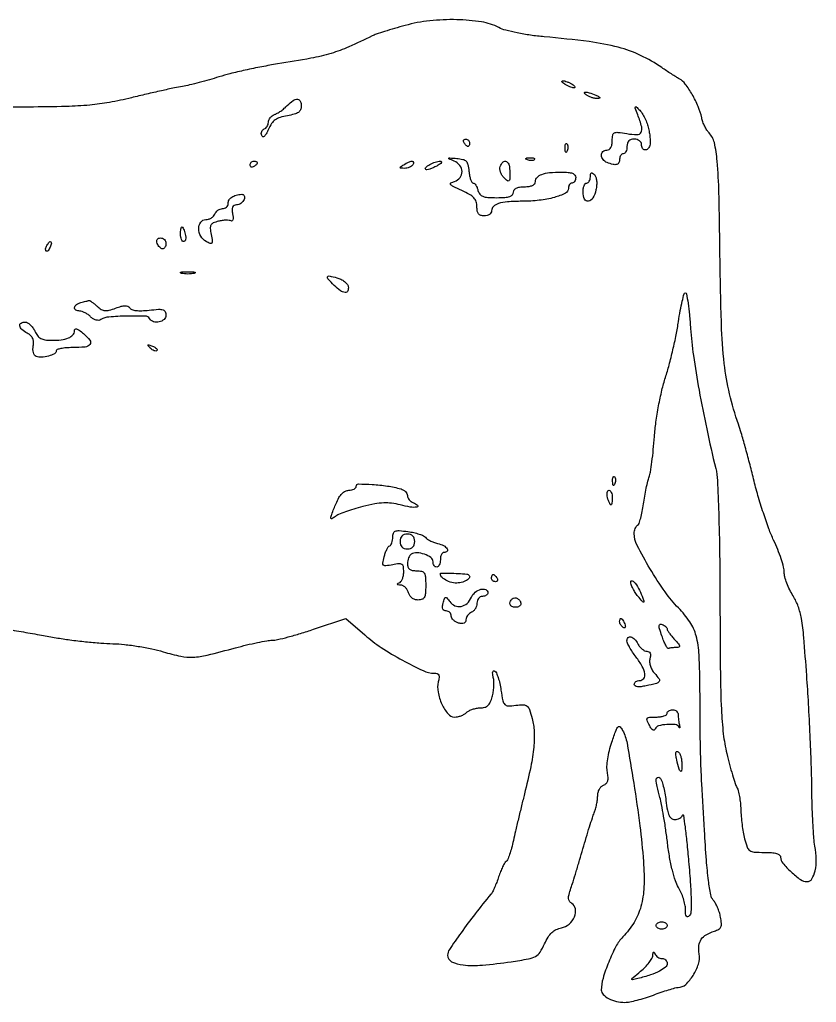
# Model space of a CAD drawing. Extents: x 0 to 430, y 0 to 269.
# Drawn here: x 212 to 429.8, y 0 to 268.7 of the extents above; entities that cross this region are included whole.
import ezdxf

# ---------------------------------------------------------------- set-up
doc = ezdxf.new("R2010")
doc.units = 0

msp = doc.modelspace()

# ---------------------------------------------------------------- linework, layer by layer
msp.add_lwpolyline([(207.947699, 102.157516, 0.00007), (213.059375, 101.25897, 0.000071), (218.028937, 100.386848, 0.000137), (222, 99.691655, 0.010007), (225.764938, 99.110998, 0.006851), (230.059375, 98.596197, 0.006908), (234.212351, 98.213923, 0.013876), (237.5, 98.048665, -0.02149), (240.671671, 97.840791, -0.012657), (244.437059, 97.334205, -0.012649), (248.180342, 96.636229, -0.021072), (251.285733, 95.837407, 0.021639), (256.060094, 94.615034, 0.065721), (259.394692, 94.360714, 0.045941), (263.276934, 94.935357, 0.006713), (271, 96.925441, -0.00731), (274.054711, 97.708692, -0.008078), (277.03125, 98.37501, -0.007588), (279.587064, 98.863615, -0.040537), (281, 98.994957, 0.053789), (282.464187, 99.170223, 0.007903), (285.367749, 99.888207, 0.008846), (288.783474, 100.855311, 0.007494), (292.358295, 101.994869), (301.216589, 104.965628), (306.358295, 100.436408, 0.035058), (310.830047, 97.02239, 0.02022), (316.636023, 93.529962, 0.017262), (322.279658, 90.687412, 0.108437), (325.412019, 90, -0.091844), (326.142797, 89.864624, -0.200393), (326.54755, 89.478464, -0.132328), (326.652997, 88.781846, -0.033264), (326.44629, 87.642025, 0.109325), (326.36709, 84.826122, 0.060354), (327.422956, 81.532502, 0.063257), (329.096185, 78.846601, 0.22554), (330.877545, 78, 0.053402), (331.7323, 78.091552, 0.037162), (332.663806, 78.367187, 0.037545), (333.528417, 78.771106, 0.061461), (334.178571, 79.25, -0.072148), (334.859322, 79.729428, -0.036953), (335.825071, 80.132812, -0.035768), (336.901463, 80.407988, -0.044725), (337.928053, 80.5, 0.06665), (339.140389, 80.662324, 0.11987), (340.013688, 81.144874, 0.101015), (340.661905, 82.041352, 0.038319), (341.191203, 83.5, 0.031437), (341.470559, 84.81945, 0.023252), (341.618478, 86.3043, 0.023672), (341.626239, 87.725344, 0.047757), (341.473068, 88.833789, -0.026996), (341.306878, 89.753451, -0.092351), (341.342791, 90.357528, -0.25362), (341.562482, 90.597972, -0.225531), (341.902141, 90.56048, -0.156067), (342.323487, 90.067873, -0.021594), (342.797256, 88.788932, -0.023032), (343.235602, 87.17707, -0.017657), (343.569937, 85.382195, 0.01215), (344.080347, 82.463909, 0.14487), (344.609063, 81.461072, 0.203513), (345.525108, 81.07773, 0.027759), (347.642767, 81.20646, -0.029435), (349.689829, 81.324021, -0.170525), (350.695225, 80.96918, -0.140661), (351.361642, 80.024199, -0.017926), (352.101769, 77.622058, -0.054786), (352.662155, 74.001761, -0.036435), (352.541383, 69.799157, -0.026197), (351.707447, 64.425084, -0.009848), (349.999999, 57, 0.001661), (349.194962, 53.744217, 0.001251), (348.330837, 50.160032, 0.001264), (347.535427, 46.786463, 0.002921), (346.959053, 44.246917, -0.012033), (346.454489, 42.197532, -0.016612), (345.89699, 40.386866, -0.013219), (345.352666, 38.93345, -0.159441), (344.972475, 38.482989, 0.12455), (344.583004, 38.080851, 0.017088), (344.03198, 37.04129, 0.018755), (343.457008, 35.73883, 0.014862), (342.931497, 34.292434, -0.01192), (342.401396, 32.806224, -0.012828), (341.813005, 31.383332, -0.012432), (341.24766, 30.19059, -0.057932), (340.82921, 29.556362, 0.009359), (336.519025, 24.228901, 0.011045), (332.649706, 19.025788, 0.006478), (329.46213, 14.410052, 0.148943), (329, 12.893106, 0.283986), (330.097043, 11.117368, 0.090593), (333.21064, 10.210906, 0.047752), (338.481918, 10.173087, 0.014849), (346.355117, 11.106088, 0.008364), (351.080362, 11.88988, 0.077757), (353.027238, 12.57048, 0.127948), (354.255431, 13.705564, 0.036674), (355.500939, 16.002083, -0.031743), (356.461179, 17.815002, -0.064776), (357.471963, 19.065119, -0.076842), (358.643152, 19.880392, -0.064422), (360.078309, 20.365662, 0.131206), (362.179881, 21.402484, 0.113077), (363.62716, 23.402724, 0.137137), (363.904102, 25.544563, 0.221845), (362.914708, 27.052714, -0.108257), (362.306739, 27.641356, -0.133413), (362.058889, 28.387733, -0.07756), (362.166489, 29.466058, -0.018565), (362.68516, 31.19538, 0.006573), (363.259, 32.954227, 0.001816), (364.1141, 35.732393, 0.001834), (365.059678, 38.886226, 0.001919), (365.967829, 42, -0.003089), (366.86214, 45.039823, -0.003403), (367.766196, 47.971634, -0.00317), (368.571349, 50.465792, -0.017271), (369.06203, 51.797053, 0.028911), (369.421528, 52.847062, 0.018184), (369.724471, 54.108472, 0.018245), (369.932651, 55.375517, 0.031601), (370, 56.440064, -0.063855), (370.120975, 57.383458, -0.061328), (370.476439, 58.279724, -0.066231), (371.00151, 58.996334, -0.110389), (371.62192, 59.408411, 0.102202), (372.341902, 59.870003, 0.128636), (372.748433, 60.546464, 0.08979), (372.853217, 61.529738, 0.031125), (372.660217, 62.948914, -0.061525), (372.546999, 64.465793, -0.024688), (372.750416, 66.539933, -0.023194), (373.204574, 68.857544, -0.021946), (373.878128, 71.167052, -0.005372), (375.016468, 74.401522, -0.100211), (375.577696, 75.319168, -0.435076), (376.115372, 75.319916, -0.065102), (376.82098, 74.334502, -0.079035), (378.019699, 70.876124, -0.004662), (379.866958, 59.89006, -0.007803), (381.519504, 48.302348, -0.012976), (382.505168, 38.488403, -0.027403), (382.639501, 31.548755, -0.057808), (381.830927, 26.23209, -0.069042), (379.96204, 21.863971, -0.058038), (376.880473, 17.877725, 0.072988), (374.991652, 15.277993, 0.024479), (373.014489, 11.008133, 0.024523), (371.462702, 6.560099, 0.071781), (371, 3.353683, 0.199727), (371.501915, 2.147302, 0.075417), (373.005502, 1.047059, 0.063169), (375.114166, 0.265379, 0.057269), (377.423532, 0, 0.048729), (378.751856, 0.129764, 0.013925), (380.77335, 0.587352, 0.013878), (383.037745, 1.234106, 0.014314), (385.239273, 1.999496, -0.007798), (387.363396, 2.769142, -0.009224), (389.395287, 3.428041, -0.00824), (391.124663, 3.922809, -0.056302), (392, 4.054825, 0.179988), (394.059766, 4.909625, 0.065728), (396.101224, 7.383123, 0.063379), (397.527403, 10.475323, 0.113302), (397.749748, 13.251717, -0.060778), (397.69398, 15.5442, -0.123549), (398.296181, 17.230824, -0.117397), (399.649863, 18.487574, -0.051853), (401.901506, 19.468739, 0.051603), (403.096196, 19.988623, 0.161387), (403.677674, 20.629013, 0.127218), (403.837106, 21.591662, 0.027118), (403.592989, 23.285054, 0.0288), (403.255328, 24.580494, 0.023452), (402.750899, 25.922825, 0.024058), (402.167215, 27.117503, 0.055379), (401.592364, 27.934383, -0.137226), (400.891654, 29.380853, -0.013204), (400.294253, 33.281906, -0.012524), (399.730851, 38.868775, -0.004274), (399.185982, 47, -0.00093), (398.465045, 59.745936, -0.005705), (398.180518, 66.323226, -0.005765), (398.04748, 72.878581, -0.000963), (397.961408, 85.46869, 0.010368), (397.717546, 94.975401, 0.052767), (396.918157, 100.200353, 0.082561), (395.216794, 103.989772, 0.048921), (392.076606, 107.837289, -0.04276), (388.403743, 112.226163, -0.01892), (384.299507, 118.580102, -0.015203), (380.787453, 124.929072, -0.119278), (380, 128.183026, -0.048453), (380.067162, 128.874452, -0.047002), (380.26623, 129.547442, -0.050818), (380.558795, 130.105206, -0.108572), (380.906316, 130.4421, 0.1709), (381.297992, 130.927749, 0.016881), (381.757296, 132.379554, 0.019765), (382.189498, 134.199831, 0.014416), (382.530571, 136.251117, -0.008654), (382.865441, 138.419192, -0.008435), (383.277714, 140.593086, -0.008365), (383.703904, 142.489878, -0.030953), (384.065863, 143.661516, 0.050597), (384.419246, 144.987722, 0.007169), (384.827531, 147.784391, 0.008106), (385.210748, 151.119064, 0.006824), (385.511005, 154.661516, -0.016873), (385.925678, 158.609395, -0.011485), (386.651279, 163.066954, -0.011582), (387.558679, 167.377101, -0.020955), (388.529175, 170.849107, 0.013654), (389.528741, 174.233748, 0.007853), (390.55674, 178.360301, 0.007842), (391.459905, 182.541067, 0.012972), (392.074819, 186.099107, -0.008618), (392.571178, 189.128094, -0.014003), (393.108687, 191.679113, -0.007661), (393.638423, 193.745166, -0.338196), (393.972087, 194, -0.366331), (394.288553, 193.732198, -0.005389), (394.695351, 191.135938, -0.0117), (395.078875, 187.988258, -0.0071), (395.392299, 184.25, 0.018479), (396.179571, 176.878866, 0.008531), (397.720182, 167.357596, 0.008004), (399.794944, 156.768742, 0.007462), (402.253053, 146, -0.048215), (402.730255, 142.685365, -0.003843), (403.075476, 133.825145, -0.004714), (403.323074, 122.484694, -0.002537), (403.425569, 108.5, 0.001762), (403.531362, 90.197644, 0.009185), (403.810554, 80.111629, 0.016662), (404.344015, 73.404087, 0.030461), (405.291637, 68, 0.006311), (406.048359, 65.000334, 0.007503), (406.840589, 62.189703, 0.006611), (407.574304, 59.842497, 0.047157), (408.048749, 58.75218, -0.063389), (408.427698, 57.798067, -0.019067), (408.758999, 56.268704, -0.018776), (409.002861, 54.508326, -0.019349), (409.110844, 52.75218, 0.016122), (409.215414, 50.851422, 0.010247), (409.453683, 48.647515, 0.010292), (409.776734, 46.492089, 0.01874), (410.142276, 44.75, 0.024461), (410.833064, 42.461999, 0.156601), (411.559078, 41.512516, 0.135859), (412.753856, 41.093576, 0.016797), (415.538544, 41, -0.018629), (417.533691, 40.92564, -0.052973), (418.900463, 40.67643, -0.091631), (419.714494, 40.264005, -0.233905), (420, 39.687091, 0.176411), (420.594921, 38.053391, 0.031411), (422.874818, 35.660688, 0.032153), (425.451842, 33.566284, 0.155784), (427.225264, 33, 0.261877), (428.558756, 33.749845, 0.081883), (429.4473, 35.955912, 0.060346), (429.760559, 39.111458, 0.04232), (429.38167, 42.666162, -0.029301), (429.086754, 44.884115, -0.005266), (428.823914, 49.045685, -0.005667), (428.62239, 53.933223, -0.005097), (428.522655, 59, 0.006287), (428.389266, 65.045125, 0.00273), (428.067014, 73.077778, 0.002701), (427.631617, 81.614472, 0.00359), (427.138087, 89.371158, 0.003201), (426.333912, 99.77768, 0.021308), (425.679637, 104.937265, 0.043035), (424.813146, 108.264553, 0.055637), (423.436061, 111.101286, -0.026975), (422.503611, 112.771575, -0.023987), (421.715593, 114.598337, -0.024726), (421.167, 116.311816, -0.065194), (421, 117.587161, 0.064698), (420.817842, 118.989033, 0.015439), (420.145767, 121.246909, 0.015616), (419.205138, 123.812507, 0.014874), (418.091972, 126.357033, -0.022478), (416.796159, 129.446119, -0.008828), (415.279571, 133.808488, -0.008717), (413.803172, 138.589905, -0.010757), (412.601455, 143.097394, 0.003767), (411.499682, 147.47495, 0.003692), (410.324917, 151.864769, 0.003635), (409.23796, 155.700467, 0.013945), (408.478009, 158.06233, -0.027072), (406.042687, 166.373046, -0.029861), (404.61472, 174.631432, -0.019807), (403.837733, 185.418379, -0.005009), (403.445937, 203, 0.002246), (403.139996, 221.256467, 0.01636), (402.667481, 230.003608, 0.033302), (401.885773, 235.063978, 0.142338), (400.42923, 237.713627, -0.056101), (399.841189, 238.450832, -0.02706), (399.253744, 239.508171, -0.026431), (398.754153, 240.68927, -0.034217), (398.430364, 241.819927, 0.046524), (397.467084, 244.895981, 0.031015), (395.831613, 248.209688, 0.030343), (393.957356, 251.063252, 0.106723), (392.309961, 252.497489, -0.012085), (391.410734, 253.021784, -0.004295), (390.150426, 253.813028, -0.00426), (388.781265, 254.705631, -0.005008), (387.5, 255.575193, 0.041945), (381.72689, 258.899429, 0.045646), (375.638259, 261.10387, 0.032188), (367.665385, 262.652059, 0.009746), (355.406103, 263.980631, -0.01346), (351.634886, 264.417695, -0.014498), (347.985575, 265.048985, -0.014689), (344.876425, 265.775871, -0.054607), (343.00255, 266.498681, 0.080696), (338.254431, 268.052196, 0.033141), (331.484948, 268.655641, 0.032181), (324.109892, 268.347987, 0.039715), (317.349022, 267.079816, 0.00505), (314.475626, 266.269373, 0.005839), (311.755494, 265.437805, 0.005257), (309.469492, 264.683098, 0.033903), (308.349022, 264.213104, -0.012821), (301.993855, 261.226569, -0.031355), (297.142264, 259.450213, -0.026071), (291.607857, 258.118364, -0.006621), (282.5, 256.547566, 0.008159), (278.23176, 255.797911, 0.006596), (273.675, 254.858206, 0.006672), (269.492677, 253.879353, 0.017052), (266.5, 253.027366, -0.007854), (263.909872, 252.238201, -0.006224), (261.0875, 251.464397, -0.006297), (258.450948, 250.812054, -0.015593), (256.5, 250.419066, 0.010395), (254.332238, 250.005802, 0.002507), (250.761041, 249.228993, 0.002572), (246.671335, 248.295788, 0.002551), (242.580138, 247.31803, -0.014988), (236.54869, 246.034245, -0.022255), (231.197679, 245.306121, -0.016436), (224.740378, 244.932032, -0.004544), (214.580138, 244.770371, -0.004653), (205.579782, 244.792731, -0.011883)], format="xyb")
for points in [[(363, 251, -0.027796), (363.514186, 250.625641, -0.102785), (363.765625, 250.315379, -0.335455), (363.732273, 250.122372, -0.190341), (363.5, 250.030626, -0.067616), (363.012663, 250.096832, -0.024967), (362.353125, 250.315379, -0.024204), (361.647707, 250.628962, -0.026766), (361, 251, -0.027796), (360.485814, 251.374359, -0.102785), (360.234375, 251.684621, -0.335455), (360.267727, 251.877628, -0.190341), (360.5, 251.969374, -0.067616), (360.987337, 251.903168, -0.024967), (361.646875, 251.684621, -0.024204), (362.352293, 251.371038, -0.026766)], [(369.5, 248, -0.014925), (370.341871, 247.608071, -0.152377), (370.615423, 247.343886, -0.491407), (370.535375, 247.161267, -0.051935), (370, 247.085598, -0.053798), (369.317134, 247.134067, -0.029384), (368.5, 247.331527, -0.028934), (367.684071, 247.632796, -0.040566), (367, 248, -0.095694), (366.381869, 248.592871, -0.608383), (366.533606, 248.885992, -0.081911), (367.686554, 248.695838, -0.019739)], [(289, 245.011818, -0.106052), (288.787855, 244.022876, -0.13804), (288.196036, 243.315917, -0.086519), (287.085083, 242.810621, -0.023927), (285.201823, 242.416282, 0.034005), (283.228664, 241.961461, 0.082476), (281.892645, 241.301014, 0.088783), (280.900335, 240.277674, 0.044074), (280.02321, 238.690306, -0.019675), (279.39897, 237.41779, -0.083041), (278.878938, 236.749267, -0.279793), (278.480134, 236.669109, -0.22934), (278.171386, 236.985841, -0.079866), (278.078165, 237.554959, -0.091241), (278.176282, 238.097195, -0.100757), (278.447671, 238.528315, -0.122199), (278.85, 238.783333, 0.102173), (279.289599, 239.038186, 0.07038), (279.662188, 239.479428, 0.06689), (279.913929, 240.032519, 0.07352), (280, 240.614718, -0.102475), (280.124597, 241.216271, -0.066767), (280.491623, 241.826058, -0.06312), (281.033773, 242.351321, -0.069386), (281.673609, 242.704994, 0.042909), (282.444279, 243.079338, 0.019089), (283.392097, 243.695067, 0.01873), (284.351769, 244.427256, 0.024054), (285.173609, 245.173609, -0.039029), (286.789961, 246.555563, -0.169501), (287.979093, 246.915019, -0.292822), (288.728647, 246.388935, -0.097584)], [(383.909464, 238.89071, -0.017762), (384.170451, 237.500915, -0.019079), (384.324701, 236.128834, -0.019001), (384.367041, 234.9466, -0.080521), (384.252555, 234.25, -0.111897), (383.686657, 233.319613, -0.232036), (382.906299, 233.03876, -0.249143), (382.249877, 233.486761, -0.121486), (382, 234.5, 0.130775), (381.846791, 235.075754, 0.10214), (381.416667, 235.5625, 0.08892), (380.769411, 235.888136, 0.072314), (380, 236, 0.072254), (379.126841, 235.873159, 0.124864), (378.5, 235.5, 0.124864), (378.126841, 234.873159, 0.072254), (378, 234, -0.048028), (377.926307, 233.234582, -0.068025), (377.70625, 232.5875, -0.088204), (377.381882, 232.151477, -0.191087), (377, 232, 0.148195), (376.618646, 231.884432, 0.098894), (376.29375, 231.559375, 0.082425), (376.074694, 231.073457, 0.064853), (376, 230.5, -0.108648), (375.793328, 229.560121, -0.224239), (375.229264, 229.088171, -0.127066), (374.220209, 229.085385, -0.029106), (372.581787, 229.606989, -0.131655), (371.475096, 230.410867, -0.165661), (371.040413, 231.592726, -0.213192), (371.455726, 232.586105, -0.190948), (372.5, 233, 0.142516), (373.125919, 233.182105, 0.120388), (373.605095, 233.681316, 0.08739), (373.903303, 234.495824, 0.044186), (374, 235.587898, -0.039478), (374.12002, 237.105622, -0.246586), (374.57113, 237.709798, -0.142797), (375.505527, 237.862736, -0.011483), (378, 237.5, 0.037449), (380.760015, 237.243952, 0.274681), (381.86524, 237.874559, 0.200512), (382.042135, 239.336886, 0.021007), (380.942289, 242.6849, -0.003377), (380.281809, 244.479485, -0.200083), (380.298475, 244.818988, -0.506148), (380.503837, 244.858417, -0.007798), (381.515865, 243.89071, -0.06029), (382.195959, 243.035363, -0.026216), (382.89189, 241.758128, -0.025478), (383.497833, 240.3069, -0.03087)], [(335, 235, -0.042167), (334.967655, 234.617151, -0.061769), (334.870461, 234.29375, -0.081139), (334.727648, 234.07446, -0.210953), (334.559017, 234, -0.151918), (334.34829, 234.065539, -0.038439), (334.066025, 234.29375, -0.035638), (333.768994, 234.617226, -0.029505), (333.5, 235, -0.082592), (333.343488, 235.3821, -0.161196), (333.3746, 235.70625, -0.182303), (333.586039, 235.921712, -0.108972), (333.940983, 236, -0.093332), (334.345238, 235.923877, -0.09642), (334.688914, 235.70625, -0.099167), (334.918938, 235.381556, -0.105053)], [(361.683114, 232.8125, -0.054073), (361.461564, 232.395823, -0.470617), (361.279315, 232.37858, -0.168741), (361.137993, 232.670344, -0.018894), (361.078947, 233.416667, -0.028489), (361.089945, 234.112848, -0.077125), (361.200665, 234.592839, -0.208169), (361.385309, 234.77538, -0.296942), (361.604167, 234.729167, -0.126455), (361.797407, 234.402231, -0.060344), (361.876576, 233.916927, -0.05415), (361.839148, 233.359369, -0.051402)], [(277, 229.559017, -0.151918), (276.934461, 229.34829, -0.038439), (276.70625, 229.066025, -0.035638), (276.382774, 228.768994, -0.029505), (276, 228.5, -0.082592), (275.6179, 228.343488, -0.161196), (275.29375, 228.3746, -0.182303), (275.078288, 228.586039, -0.108972), (275, 228.940983, -0.093332), (275.076123, 229.345238, -0.09642), (275.29375, 229.688914, -0.099167), (275.618444, 229.918938, -0.105053), (276, 230, -0.042167), (276.382849, 229.967655, -0.061769), (276.70625, 229.870461, -0.081139), (276.92554, 229.727648, -0.210953)], [(319.5, 229, -0.101161), (319.140373, 228.617978, -0.052761), (318.566787, 228.298248, -0.049393), (317.883651, 228.083635, -0.053738), (317.190983, 228.015313, -0.012098), (316.238528, 228.046994, -0.343021), (316.064256, 228.199331, -0.295079), (316.157251, 228.430616, -0.010223), (317, 229, -0.03301), (318.319161, 229.733972, -0.110887), (319.277708, 229.949198, -0.372932), (319.633474, 229.640978, -0.175918)], [(326, 228.653019, -0.018576), (325.00802, 228.176448, -0.026777), (324.096007, 227.836104, -0.025298), (323.349121, 227.642968, -0.226176), (323.02896, 227.722134, -0.456099), (323.013809, 228.269113, -0.056956), (324.104199, 229.062249, -0.047349), (325.630083, 229.744502, -0.081542), (327, 229.969945, -0.201843), (327.310776, 229.839301, -0.371832), (327.326765, 229.583915, -0.087277), (326.8727, 229.163253, -0.02203)], [(334.813358, 227.25, 0.02355), (334.992929, 226.004709, 0.036326), (335.275546, 224.954688, 0.040699), (335.609591, 224.200386, 0.274754), (335.946727, 224, -0.190547), (336.298295, 223.860972, -0.056632), (336.679494, 223.4125, -0.047861), (337.029295, 222.765599, -0.036084), (337.289749, 222, 0.101895), (337.786345, 220.994824, 0.134863), (338.601056, 220.387311, 0.076662), (339.973369, 220.081016, 0.016645), (342.40638, 220, 0.016118), (344.633796, 220.071823, 0.062872), (345.984397, 220.331635, 0.125862), (346.723089, 220.800987, 0.190858), (347, 221.5, -0.152103), (347.202091, 222.148955, -0.12651), (347.75, 222.625, -0.082504), (348.677925, 222.911037, -0.033607), (350, 223, 0.034744), (351.269986, 223.088356, 0.074083), (352.211598, 223.366084, 0.111041), (352.789558, 223.810846, 0.175193), (353, 224.393011, -0.191845), (353.460119, 225.548073, -0.115484), (354.708786, 226.370952, -0.065885), (356.865617, 226.855867, -0.022396), (360.081787, 227, -0.020994), (361.923367, 226.922641, -0.070529), (363.096965, 226.654293, -0.12917), (363.75418, 226.182583, -0.174578), (364, 225.5, -0.064853), (363.925306, 224.926543, -0.082425), (363.70625, 224.440625, -0.098894), (363.381354, 224.115568, -0.148195), (363, 224, 0.143799), (362.618658, 223.888011, 0.09951), (362.29375, 223.573182, 0.08394), (362.074821, 223.102417, 0.067053), (362, 222.547004, -0.286657), (361.172025, 221.221487, -0.045411), (358.172516, 220.080968, -0.039853), (354.05025, 219.275641, -0.028054), (349.331787, 219.005577, 0.016128), (345.34804, 218.872739, 0.059638), (342.879108, 218.411417, 0.117204), (341.508356, 217.594959, 0.202776), (341, 216.393011, -0.14217), (340.845839, 215.8618, -0.09971), (340.4125, 215.409197, -0.0845), (339.764468, 215.104293, -0.067898), (339, 215, -0.076243), (338.060049, 215.144168, -0.151416), (337.446164, 215.568611, -0.123868), (337.104841, 216.335328, -0.043115), (337, 217.548892, 0.078599), (336.785624, 218.904195, 0.110353), (336.164787, 219.955177, 0.07673), (334.968376, 220.891896, 0.022539), (332.878621, 221.94298, -0.006638), (330.484172, 223.053395, -0.113521), (329.811462, 223.590277, -0.455357), (329.891286, 224.020513, -0.056413), (330.878621, 224.461476, 0.147359), (332.391884, 225.496629, 0.177167), (332.943363, 227.119652, 0.163476), (332.329421, 228.816102, 0.12545), (330.75, 230.016489, -0.004353), (329.355191, 230.621044, -0.533532), (329.327151, 230.781624, -0.211108), (329.585022, 230.874977, -0.002291), (331.5, 230.734264, -0.038167), (333.140544, 230.479222, -0.146027), (334.028171, 229.970376, -0.135659), (334.528094, 229.034448, -0.03121)], [(346, 226.928571, -0.008683), (345.96759, 225.0623, -0.200274), (345.75, 224.587917, -0.377351), (345.358713, 224.578615, -0.02188), (344.402873, 225.45427, -0.058679), (343.834206, 226.174751, -0.056807), (343.441088, 227.015317, -0.061639), (343.272391, 227.843926, -0.111492), (343.371488, 228.525699, -0.101226), (344.169123, 229.775139, -0.350045), (345.057215, 229.888923, -0.202617), (345.778322, 228.889391, -0.056347)], [(352.729167, 230.395833, -0.126455), (352.402231, 230.202593, -0.060344), (351.916927, 230.123424, -0.05415), (351.359369, 230.160852, -0.051402), (350.8125, 230.316886, -0.054073), (350.395823, 230.538436, -0.470617), (350.37858, 230.720685, -0.168741), (350.670344, 230.862007, -0.018894), (351.416667, 230.921053, -0.028489), (352.112848, 230.910055, -0.077125), (352.592839, 230.799335, -0.208169), (352.77538, 230.614691, -0.296942)], [(369.521708, 222.098837, -0.073234), (368.698453, 219.927561, -0.227231), (367.452849, 219.047112, -0.342958), (366.400168, 219.611774, -0.1048), (366, 221.5, -0.038131), (366.073116, 222.457356, -0.057076), (366.29375, 223.265625, -0.074992), (366.617064, 223.817169, -0.226478), (367, 224, 0.166233), (367.381483, 224.130435, 0.095328), (367.70625, 224.499375, 0.076249), (367.925775, 225.04976, 0.05689), (368, 225.7, -0.032057), (368.049498, 226.471252, -0.240621), (368.25, 226.764045, -0.286608), (368.574069, 226.744524, -0.04177), (369.101163, 226.298837, -0.11959), (369.500115, 225.644242, -0.052424), (369.707781, 224.643205, -0.045056), (369.719661, 223.424261, -0.033988)], [(273.361626, 219.5, -0.079967), (273.028725, 218.926585, -0.065494), (272.511664, 218.440625, -0.066604), (271.89655, 218.112066, -0.089633), (271.276434, 218, 0.118706), (270.626568, 217.843509, 0.176936), (270.232895, 217.419178, 0.112448), (270.101794, 216.67218, 0.03468), (270.238966, 215.530262, -0.029889), (270.357175, 214.619884, -0.074232), (270.30439, 213.95165, -0.178104), (270.098571, 213.637184, -0.307235), (269.798708, 213.624405, 0.114), (269.27951, 213.800247, 0.03053), (268.402763, 213.834013, 0.029289), (267.374199, 213.750404, 0.026565), (266.327768, 213.546128, 0.040814), (264.957125, 213.080494, 0.1677), (264.319506, 212.496679, 0.146061), (264.129533, 211.59227, 0.028599), (264.364487, 209.927567, -0.010361), (264.685849, 208.127569, -0.197905), (264.555863, 207.584196, -0.346784), (264.137263, 207.464907, -0.025355), (262.979884, 208.010766, -0.14398), (261.519628, 209.447825, -0.123854), (260.96205, 211.535774, -0.159593), (261.507096, 213.285276, -0.242668), (262.893011, 214, 0.07271), (263.659707, 214.112085, 0.064008), (264.399034, 214.440625, 0.066864), (265.000393, 214.926463, 0.098143), (265.361626, 215.5, -0.081035), (265.696157, 216.073415, -0.065663), (266.217991, 216.559375, -0.06652), (266.840167, 216.887915, -0.088478), (267.468615, 217, 0.091364), (268.053236, 217.107726, 0.095806), (268.550156, 217.416146, 0.099527), (268.882678, 217.876167, 0.107282), (269, 218.416667, -0.134808), (269.262131, 219.371237, -0.110976), (269.990055, 220.141649, -0.084843), (271.165302, 220.67131, -0.047397), (272.718615, 220.921053, -0.135909), (273.142308, 220.832751, -0.169147), (273.417816, 220.542905, -0.130049), (273.496153, 220.076132, -0.068617)], [(257.289749, 210, -0.040966), (257.424365, 209.233678, -0.070464), (257.392877, 208.5875, -0.106581), (257.210205, 208.157535, -0.24384), (256.90638, 208, -0.206609), (256.559898, 208.149557, -0.082769), (256.266249, 208.5875, -0.063112), (256.066544, 209.234359, -0.043375), (256, 210, -0.018041), (256.027671, 210.766644, -0.029316), (256.112615, 211.4125, -0.029396), (256.233718, 211.890445, -0.326917), (256.383369, 212, -0.269386), (256.560437, 211.897136, -0.023188), (256.807757, 211.4125, -0.025621), (257.061542, 210.766387, -0.016817)], [(220.345077, 206.456872, -0.035865), (220.083816, 205.899181, -0.069269), (219.786868, 205.507038, -0.118528), (219.50546, 205.335123, -0.281567), (219.276326, 205.390341, -0.156651), (219.142323, 205.651151, -0.070517), (219.133355, 206.040231, -0.059701), (219.242038, 206.490157, -0.049364), (219.458881, 206.933469, -0.030391), (220.120758, 207.871774, -0.36195), (220.525317, 207.954259, -0.344086), (220.696703, 207.564815, -0.029555)], [(252, 207.5, -0.057609), (251.933678, 206.926285, -0.076852), (251.737678, 206.440625, -0.095748), (251.447641, 206.115158, -0.164455), (251.106989, 206, -0.13875), (250.723081, 206.108626, -0.061199), (250.307216, 206.440625, -0.053891), (249.924763, 206.926204, -0.048303), (249.638374, 207.5, -0.075244), (249.503306, 208.114961, -0.151899), (249.617923, 208.592642, -0.166113), (249.972145, 208.893789, -0.094119), (250.531385, 209, -0.10122), (251.091819, 208.885371, -0.098432), (251.568594, 208.559375, -0.097416), (251.887999, 208.072505, -0.096899)], [(259.75, 199.310674, -0.039571), (258.952734, 199.168469, -0.024357), (258, 199.122029, -0.024357), (257.047266, 199.168469, -0.039571), (256.25, 199.310674, -0.161593), (255.99086, 199.478988, -0.542911), (256.042187, 199.633659, -0.052887), (256.748017, 199.740287, -0.011065), (258, 199.767997, -0.011065), (259.251983, 199.740287, -0.052887), (259.957812, 199.633659, -0.542911), (260.00914, 199.478988, -0.161593)], [(301.823324, 195.678084, -0.145771), (301.707349, 194.512358, -0.327546), (300.990031, 194.073488, -0.137567), (299.677418, 194.563694, -0.03866), (298, 196, -0.008918), (296.272611, 197.790135, -0.280536), (296.154232, 198.366079, -0.376283), (296.59731, 198.612009, -0.01206), (298.75, 198.091601, -0.049722), (299.825888, 197.6858, -0.051465), (300.787164, 197.079264, -0.05689), (301.500548, 196.37442, -0.122462)], [(233.221359, 190.299673, 0.046954), (234.347886, 189.4579, 0.112064), (235.331934, 189.126667, 0.091329), (236.487939, 189.220112, 0.024533), (238.248487, 189.787692, -0.019906), (239.796071, 190.302463, -0.066616), (240.851465, 190.460108, -0.114012), (241.582826, 190.302842, -0.145609), (242.094985, 189.846311, 0.18053), (242.669074, 189.400749, 0.047055), (243.830849, 189.154636, 0.037238), (245.420877, 189.090565, 0.019521), (247.396597, 189.235455, -0.011013), (250.012623, 189.472106, -0.089012), (251.206023, 189.341067, -0.215485), (251.787243, 188.840074, -0.109159), (252, 187.877163, -0.206777), (251.493332, 186.70439, -0.136986), (250.175422, 186.013397, -0.129061), (248.629053, 186.084699, -0.180534), (247.546363, 186.924983, 0.253623), (246.343511, 187.614411, 0.011047), (241.330689, 187.622372, 0.015448), (236.417437, 187.369618, 0.118716), (234.242329, 186.652148, -0.124261), (233.631345, 186.45799, -0.083065), (232.898058, 186.535505, -0.071618), (232.130009, 186.873034, -0.057149), (231.420901, 187.436242, 0.040395), (230.717103, 188.034661, 0.035602), (229.896854, 188.540646, 0.037314), (229.08757, 188.889466, 0.083283), (228.428571, 189, -0.127426), (227.382278, 189.27105, -0.309896), (227.043696, 189.949646, -0.211026), (227.545901, 190.761151, -0.086481), (228.75, 191.310674, 0.000289), (229.450918, 191.494277, 0.000348), (230.109682, 191.667734, 0.000297), (230.664436, 191.81457, 0.002341), (230.921259, 191.883999, -0.205068), (231.175841, 191.849207, -0.015708), (231.770683, 191.466454, -0.019535), (232.470933, 190.942645, -0.013566)], [(216.181954, 183.5, 0.05532), (216.906862, 182.285318, 0.101649), (217.769557, 181.529268, 0.091293), (218.926831, 181.126489, 0.03823), (220.578728, 181, 0.027348), (223.39516, 181.154161, 0.068962), (225.38191, 181.655266, 0.112316), (226.566533, 182.480527, 0.186786), (227, 183.600375, -0.193147), (227.180485, 184.050167, -0.28369), (227.581283, 184.154539, -0.087777), (228.309482, 183.781695, -0.016848), (229.465892, 182.842707, -0.048097), (231.204946, 181.009239, -0.345246), (231.202654, 179.868936, -0.205807), (229.897108, 179.159143, -0.023011), (226.440983, 179, 0.018727), (224.738699, 178.93622, 0.030372), (223.304539, 178.74051, 0.03118), (222.248428, 178.461044, 0.323022), (222, 178.116631, -0.280832), (221.528654, 177.343621, -0.051879), (219.906151, 176.710558, -0.051372), (218.016644, 176.394584, -0.107776), (216.551797, 176.618497, -0.152181), (216.094097, 176.97996, -0.081364), (215.785572, 177.638842, -0.066599), (215.661653, 178.502195, -0.049651), (215.747905, 179.461582, 0.0585), (215.830412, 180.605274, 0.099557), (215.600288, 181.53234, 0.10012), (215.030943, 182.294888, 0.059691), (214.099656, 182.946666, -0.056049), (212.656002, 183.941498, -0.168642), (212.068594, 184.964347, -0.31854), (212.405894, 185.700588, -0.131866), (213.521439, 186, -0.1326), (214.186674, 185.820422, -0.056806), (214.930559, 185.265625, -0.050694), (215.633475, 184.456368, -0.046624)], [(249.526461, 178.193128, -0.20742), (249.220211, 178.072099, -0.082976), (248.768815, 178.162781, -0.063152), (248.246577, 178.441312, -0.043285), (247.733333, 178.875912, -0.011214), (247.106486, 179.536448, -0.400052), (247.111181, 179.729672, -0.286372), (247.336218, 179.78179, -0.008399), (248.293128, 179.435707, -0.036269), (248.940734, 179.133723, -0.070189), (249.395085, 178.789051, -0.120343), (249.59249, 178.461316, -0.278911)], [(374.683114, 141.8125, -0.054073), (374.461564, 141.395823, -0.470617), (374.279315, 141.37858, -0.168741), (374.137993, 141.670344, -0.018894), (374.078947, 142.416667, -0.028489), (374.089945, 143.112848, -0.077125), (374.200665, 143.592839, -0.208169), (374.385309, 143.77538, -0.296942), (374.604167, 143.729167, -0.126455), (374.797407, 143.402231, -0.060344), (374.876576, 142.916927, -0.05415), (374.839148, 142.359369, -0.051402)], [(316.25, 140.360278, -0.065715), (316.919002, 140.071951, -0.066855), (317.485937, 139.621245, -0.073435), (317.869122, 139.083367, -0.11865), (318, 138.539601, 0.108813), (318.121976, 137.985756, 0.066372), (318.482669, 137.418162, 0.061699), (319.014896, 136.923428, 0.064905), (319.643128, 136.58345, -0.100836), (320.734507, 135.887908, -0.615478), (320.585853, 135.409115, -0.081914), (318.755708, 135.403902, -0.02561), (316.064257, 135.982697, 0.032306), (313.691991, 136.459739, 0.044651), (311.523897, 136.556529, 0.036914), (309.082351, 136.266031, 0.014645), (305.785964, 135.523678, 0.010601), (303.337939, 134.840906, 0.012618), (301.06059, 134.09018, 0.011442), (299.181079, 133.368639, 0.075969), (298.322649, 132.852812, -0.052899), (297.390359, 132.232601, -0.581288), (297.089539, 132.426168, -0.081167), (297.306942, 133.416746, -0.004439), (298.51342, 136.377876, -0.030728), (299.302447, 137.981639, -0.062482), (300.143922, 139.10372, -0.083635), (301.04541, 139.768859, -0.117735), (302.01342, 140, 0.053098), (302.773458, 140.080941, 0.072909), (303.416442, 140.321315, 0.092746), (303.848207, 140.676417, 0.176179), (304, 141.093838, -0.414449), (304.627791, 141.721124, -0.014753), (308.385201, 141.60721, -0.02306), (312.544958, 141.164941, -0.030922)], [(374, 138, -0.018041), (373.972329, 137.233356, -0.029316), (373.887385, 136.5875, -0.029396), (373.766282, 136.109555, -0.326917), (373.616631, 136, -0.269386), (373.439563, 136.102864, -0.023188), (373.192243, 136.5875, -0.025621), (372.938458, 137.233613, -0.016817), (372.710251, 138, -0.040966), (372.575635, 138.766322, -0.070464), (372.607123, 139.4125, -0.106581), (372.789795, 139.842465, -0.24384), (373.09362, 140, -0.206609), (373.440102, 139.850443, -0.082769), (373.733751, 139.4125, -0.063112), (373.933456, 138.765641, -0.043375)], [(322.904137, 127.15511, 0.10877), (323.321014, 126.725419, 0.029683), (324.143984, 126.249293, 0.028546), (325.165975, 125.807445, 0.026279), (326.260017, 125.470876, -0.055578), (327.901022, 124.858911, -0.122931), (328.905377, 123.991046, -0.374466), (328.837003, 123.33001, -0.190019), (328, 123, 0.191087), (327.618118, 122.848523, 0.088204), (327.29375, 122.4125, 0.068025), (327.073693, 121.765418, 0.048028), (327, 121, -0.048028), (326.926307, 120.234582, -0.068025), (326.70625, 119.5875, -0.088204), (326.381882, 119.151477, -0.191087), (326, 119, -0.14642), (325.618652, 119.114121, -0.099156), (325.29375, 119.435028, -0.083036), (325.074745, 119.914805, -0.065727), (325, 120.480948, 0.242444), (324.424282, 121.598482, 0.071772), (322.660573, 122.507921, 0.068174), (320.588819, 122.920654, 0.154738), (319.056835, 122.535126, 0.106918), (318.651664, 122.144908, 0.051121), (318.310445, 121.503668, 0.047393), (318.078331, 120.731893, 0.049399), (318, 119.940983, 0.081061), (318.146387, 119.043973, 0.147833), (318.572002, 118.444098, 0.120661), (319.330218, 118.105482, 0.044995), (320.5, 118, -0.05449), (321.888366, 117.848244, -0.201266), (322.59375, 117.35, -0.124134), (322.925001, 116.321544, -0.016149), (323, 114, -0.017066), (322.925289, 111.811736, -0.103856), (322.619149, 110.727642, -0.189523), (321.994587, 110.186458, -0.085052), (320.90638, 110, -0.079589), (320.022939, 110.141521, -0.083929), (319.245678, 110.551274, -0.08438), (318.649462, 111.191502, -0.0816), (318.289749, 112, 0.070243), (317.967619, 112.770415, 0.066947), (317.44057, 113.435691, 0.071669), (316.796864, 113.899161, 0.108583), (316.133369, 114.078947, -0.018708), (315.469908, 114.135951, -0.220013), (315.255355, 114.269347, -0.430284), (315.295492, 114.439807, -0.035851), (315.75, 114.662281, 0.141736), (316.229332, 115.038244, 0.058733), (316.632812, 115.765118, 0.051693), (316.907442, 116.698629, 0.045738), (317, 117.708333, 0.0351), (316.899505, 119.138114, 0.218036), (316.512876, 119.741715, 0.173029), (315.739392, 119.922074, 0.020957), (313.986547, 119.647309, -0.014846), (312.11604, 119.330639, -0.222091), (311.499439, 119.520749, -0.254773), (311.298545, 120.096522, -0.019252), (311.641256, 121.772309, -0.024418), (311.959074, 122.841034, -0.030334), (312.361449, 123.796658, -0.031368), (312.785699, 124.534379, -0.153838), (313.154709, 124.833333, 0.161327), (313.479531, 125.104448, 0.053635), (313.751696, 125.670449, 0.046823), (313.937669, 126.406544, 0.038492), (314, 127.215002, -0.079268), (314.173268, 128.301054, -0.231165), (314.68795, 128.831028, -0.107878), (315.742463, 128.969707, -0.012292), (318.14412, 128.707495, -0.02003), (319.775982, 128.421681, -0.025458), (321.251824, 128.022197, -0.024921), (322.42139, 127.575166, -0.151725)], [(316, 126, 0.072254), (316.126841, 125.126841, 0.124864), (316.5, 124.5, 0.124864), (317.126841, 124.126841, 0.072254), (318, 124, 0.072254), (318.873159, 124.126841, 0.124864), (319.5, 124.5, 0.124864), (319.873159, 125.126841, 0.072254), (320, 126, 0.072254), (319.873159, 126.873159, 0.124864), (319.5, 127.5, 0.124864), (318.873159, 127.873159, 0.072254), (318, 128, 0.072254), (317.126841, 127.873159, 0.124864), (316.5, 127.5, 0.124864), (316.126841, 126.873159, 0.072254)], [(334.25, 117.076966, -0.225072), (334.925398, 116.667481, -0.32821), (334.891133, 115.999648, -0.115135), (333.868901, 115.212808, -0.059536), (332.323617, 114.721531, -0.088831), (330.624957, 114.701678, -0.066822), (328.835964, 115.25303, -0.074276), (327.457041, 116.157797, -0.213563), (326.999927, 117.178571, -0.41473), (327.182048, 117.360455, -0.00312), (329.50248, 117.342414, -0.010176), (331.940758, 117.25859, -0.011887)], [(342.5, 116, -0.082592), (342.656512, 115.6179, -0.161196), (342.6254, 115.29375, -0.182303), (342.413961, 115.078288, -0.108972), (342.059017, 115, -0.093332), (341.654762, 115.076123, -0.09642), (341.311086, 115.29375, -0.099167), (341.081062, 115.618444, -0.105053), (341, 116, -0.042167), (341.032345, 116.382849, -0.061769), (341.129539, 116.70625, -0.081139), (341.272352, 116.92554, -0.210953), (341.440983, 117, -0.151918), (341.65171, 116.934461, -0.038439), (341.933975, 116.70625, -0.035638), (342.231006, 116.382774, -0.029505)], [(340, 112, -0.148195), (339.884432, 111.618646, -0.098894), (339.559375, 111.29375, -0.082425), (339.073457, 111.074694, -0.064853), (338.5, 111, 0.125389), (337.927938, 110.854248, 0.100779), (337.440625, 110.443928, 0.090193), (337.113102, 109.830154, 0.077727), (337, 109.106989, -0.07271), (336.887915, 108.340293, -0.064008), (336.559375, 107.600966, -0.066864), (336.073537, 106.999607, -0.098143), (335.5, 106.638374, 0.076418), (334.926578, 106.310856, 0.064842), (334.440625, 105.80951, 0.066805), (334.111979, 105.217663, 0.093643), (334, 104.625004, -0.115374), (333.864103, 104.043901, -0.172264), (333.49318, 103.68412, -0.123964), (332.871585, 103.56953, -0.047889), (332, 103.710251, -0.060903), (331.235306, 104.013407, -0.065681), (330.5875, 104.485993, -0.073972), (330.149263, 105.048695, -0.129214), (330, 105.616631, 0.100737), (329.892549, 106.144544, 0.098329), (329.586876, 106.593635, 0.097536), (329.130383, 106.894475, 0.097365), (328.59362, 107, -0.123609), (328.019497, 107.144135, -0.177881), (327.674669, 107.531962, -0.117402), (327.580838, 108.19319, -0.040775), (327.748917, 109.14786, -0.013527), (328.123973, 110.438388, -0.265888), (328.417794, 110.7073, -0.282509), (328.784864, 110.581875, -0.014876), (329.579789, 109.559995, 0.131841), (330.987735, 108.427821, 0.154927), (332.683194, 108.244554, 0.13966), (334.305188, 109.083341, 0.100743), (335.487128, 110.755842, -0.118389), (336.521843, 112.116731, -0.104385), (338.108541, 112.936792, -0.166241), (339.425612, 112.857063, -0.304102)], [(382.346995, 110.5, -0.018288), (382.640087, 109.520911, -0.609429), (382.496721, 109.392496, -0.129371), (382.125041, 109.658695, -0.00486), (381.035394, 111, -0.025292), (380.27176, 112.065256, -0.025587), (379.622773, 113.198174, -0.026426), (379.162746, 114.238876, -0.087289), (379.022236, 114.972506, -0.552567), (379.445196, 115.247368, -0.125197), (380.272993, 114.5746, -0.04368), (381.426626, 112.701159, -0.034315)], [(349, 108.940983, -0.156819), (348.8846, 108.582093, -0.097386), (348.559375, 108.276414, -0.079459), (348.073598, 108.070066, -0.06085), (347.5, 108, -0.103624), (346.575357, 108.193711, -0.202875), (346.067517, 108.730754, -0.1934), (346.086489, 109.491235, -0.094876), (346.63948, 110.306147, -0.191124), (347.316568, 110.598585, -0.139481), (348.119339, 110.396031, -0.123736), (348.764316, 109.769921, -0.139398)], [(377.381557, 103.448062, -0.036408), (377.556862, 102.868281, -0.155351), (377.525685, 102.512472, -0.32948), (377.325929, 102.393111, -0.1144), (376.988546, 102.507079, -0.061454), (376.610411, 102.810572, -0.051183), (376.290385, 103.21498, -0.053277), (376.072509, 103.65395, -0.088797), (376, 104.059017, -0.079093), (376.117673, 104.798253, -0.444011), (376.441482, 104.942608, -0.168622), (376.894727, 104.51997, -0.029964)], [(389, 102.081573, 0.13713), (389.109908, 101.688366, 0.017205), (389.598943, 100.941165, 0.019192), (390.258154, 100.078161, 0.014835), (391.038955, 99.188561, -0.012395), (392.070979, 98.024239, -0.119524), (392.3639, 97.436751, -0.376872), (392.190494, 97.11646, -0.088671), (391.538955, 97, 0.014518), (390.906279, 96.981625, 0.014666), (390.277882, 96.926563, 0.014615), (389.734483, 96.84668, 0.056009), (389.407027, 96.75, -0.358269), (389.110621, 96.838146, -0.024109), (388.618452, 97.649078, -0.025947), (388.080532, 98.775864, -0.015599), (387.555202, 100.161755, -0.008422), (386.906158, 102.158469, -0.081935), (386.787859, 103.036453, -0.347252), (387.053471, 103.353068, -0.143659), (387.648175, 103.304766, -0.042359), (388.165419, 103.054223, -0.049978), (388.602901, 102.731471, -0.057337), (388.903921, 102.388787, -0.152724)], [(381, 98, 0.048832), (381.511116, 97.234951, 0.049521), (382.158736, 96.5875, 0.054306), (382.838764, 96.144101, 0.117865), (383.441564, 96, -0.128785), (383.984506, 95.857796, -0.168264), (384.322555, 95.476284, -0.116114), (384.42524, 94.841896, -0.046297), (384.28115, 93.967118, 0.083253), (384.195785, 93.017525, 0.056793), (384.400823, 91.950996, 0.053571), (384.86194, 90.891314, 0.054577), (385.535306, 89.960988, -0.027076), (386.764729, 88.445093, -0.31369), (386.778748, 87.720644, -0.184485), (386.039165, 87.19561, -0.010358), (383.25, 86.53736, -0.022436), (381.851737, 86.302831, -0.05974), (380.841439, 86.300833, -0.108775), (380.227457, 86.513925, -0.260686), (380, 86.920545, -0.13778), (380.115626, 87.332183, -0.100168), (380.440625, 87.68291, -0.086008), (380.926729, 87.919039, -0.070264), (381.5, 88, 0.238951), (382.586186, 88.550523, 0.199411), (382.895723, 89.821307, 0.090679), (382.182984, 91.864778, 0.033799), (380.5, 94.411113, -0.015604), (379.542826, 95.750734, -0.018934), (378.734375, 97.065427, -0.017798), (378.143414, 98.206475, -0.111023), (378, 98.844391, -0.181478), (378.326425, 99.714122, -0.289467), (379.062739, 99.93318, -0.140582), (380.079067, 99.304881, -0.06167)], [(392, 78.581787, 0.018912), (392.024202, 77.942159, 0.011495), (392.098731, 77.188962, 0.011512), (392.207205, 76.444242, 0.019889), (392.336105, 75.831787, -0.012746), (392.443714, 75.354428, -0.084827), (392.450269, 75.111525, -0.606207), (392.38053, 75.086967, -0.077535), (392.252772, 75.25, 0.242466), (391.22228, 75.932723, 0.046463), (388.906947, 75.970969, 0.046455), (386.631609, 75.582298, 0.251887), (385.750888, 74.752663, -0.190271), (385.484346, 74.434795, -0.268806), (385.123508, 74.444989, -0.103869), (384.661565, 74.884428, -0.027999), (384.132371, 75.752663, -0.02317), (383.48403, 77.111915, -0.277508), (383.563322, 77.663959, -0.21075), (384.121578, 77.948464, -0.013977), (385.964816, 78, 0.031252), (387.127569, 78.072747, 0.048363), (388.108415, 78.29375, 0.061913), (388.788726, 78.61564, 0.256724), (389, 79, -0.148195), (389.115568, 79.381354, -0.098894), (389.440625, 79.70625, -0.082425), (389.926543, 79.925306, -0.064853), (390.5, 80, -0.093456), (391.072587, 79.892034, -0.096457), (391.559375, 79.5834, -0.099144), (391.88519, 79.122918, -0.104916)], [(393, 65.274316, -0.014162), (392.944926, 63.330263, -0.600169), (392.645453, 63.191806, -0.166708), (392.24972, 63.779792, -0.006565), (391.600595, 66.333789, -0.018759), (391.356325, 67.549745, -0.080998), (391.356994, 68.284393, -0.267624), (391.58316, 68.560922, -0.233045), (391.959918, 68.524772, -0.132928), (392.35998, 68.097837, -0.044761), (392.694476, 67.304793, -0.040789), (392.923231, 66.31961, -0.036672)], [(388.665866, 55.173425, 0.014316), (389.054007, 52.543283, 0.064498), (389.518082, 51.06386, 0.129806), (390.159745, 50.287909, 0.156682), (391.055958, 50, 0.062309), (391.765097, 50.088716, 0.063004), (392.427676, 50.34934, 0.069257), (392.946056, 50.734406, 0.118515), (393.229748, 51.189243, -0.79048), (393.43109, 51.171322, -0.004185), (393.869905, 47.960713, -0.006416), (394.353587, 43.759822, -0.003375), (394.852339, 38.528501, -0.004832), (395.353993, 32.162495, -0.014107), (395.533551, 27.760216, -0.01384), (395.486616, 24.657103, -0.187812), (395.039258, 23.639258, -0.139556), (394.585401, 23.386533, -0.330331), (394.25, 23.531247, -0.111884), (394.05026, 24.171217, -0.019925), (394, 25.431966, 0.051695), (393.864363, 26.74035, 0.025973), (393.43923, 28.347964, 0.025477), (392.821998, 29.980801, 0.034269), (392.090996, 31.381966, -0.057937), (391.237339, 33.22563, -0.01892), (390.407624, 36.110509, -0.017363), (389.669667, 39.61587, -0.013201), (389.09705, 43.5, 0.005711), (388.607833, 47.201858, 0.005754), (388.035281, 50.882436, 0.005627), (387.463503, 54.077439, 0.023019), (387.006054, 55.993398, -0.014068), (386.225008, 59.023565, -0.057048), (386.01581, 60.914946, -0.290646), (386.382276, 61.487286, -0.315089), (387.026575, 61.373425, -0.11406), (387.46137, 60.677227, -0.018161), (387.931579, 59.128712, -0.019311), (388.356038, 57.229424, -0.015843)], [(389, 21, -0.148195), (388.884432, 20.618646, -0.098894), (388.559375, 20.29375, -0.082425), (388.073457, 20.074694, -0.064853), (387.5, 20, -0.064853), (386.926543, 20.074694, -0.082425), (386.440625, 20.29375, -0.098894), (386.115568, 20.618646, -0.148195), (386, 21, -0.148195), (386.115568, 21.381354, -0.098894), (386.440625, 21.70625, -0.082425), (386.926543, 21.925306, -0.064853), (387.5, 22, -0.064853), (388.073457, 21.925306, -0.082425), (388.559375, 21.70625, -0.098894), (388.884432, 21.381354, -0.148195)], [(387.583333, 12, -0.096295), (388.124046, 11.894889, -0.097258), (388.583854, 11.595013, -0.098563), (388.891709, 11.147422, -0.101851), (389, 10.62132, -0.223106), (388.522413, 9.604283, -0.054107), (386.932712, 8.552176, -0.039088), (384.438887, 7.502505, -0.017179), (381, 6.491596, -0.013328), (379.537771, 6.15708, -0.588244), (379.37405, 6.349269, -0.130062), (379.695242, 6.802471, -0.002976), (381.75, 8.497026, 0.027262), (382.999733, 9.63398, 0.030551), (384.068503, 10.859898, 0.032019), (384.836349, 12.00194, 0.120803), (385.078947, 12.822478, -0.019595), (385.136379, 13.486997, -0.206079), (385.27169, 13.716953, -0.438928), (385.444476, 13.68287, -0.041348), (385.662281, 13.25, 0.087674), (385.960859, 12.772091, 0.065245), (386.434649, 12.367188, 0.064399), (387.004061, 12.093368, 0.080074)]]:
    msp.add_lwpolyline(points, format="xyb", close=True)

doc.saveas('drawing.dxf')
